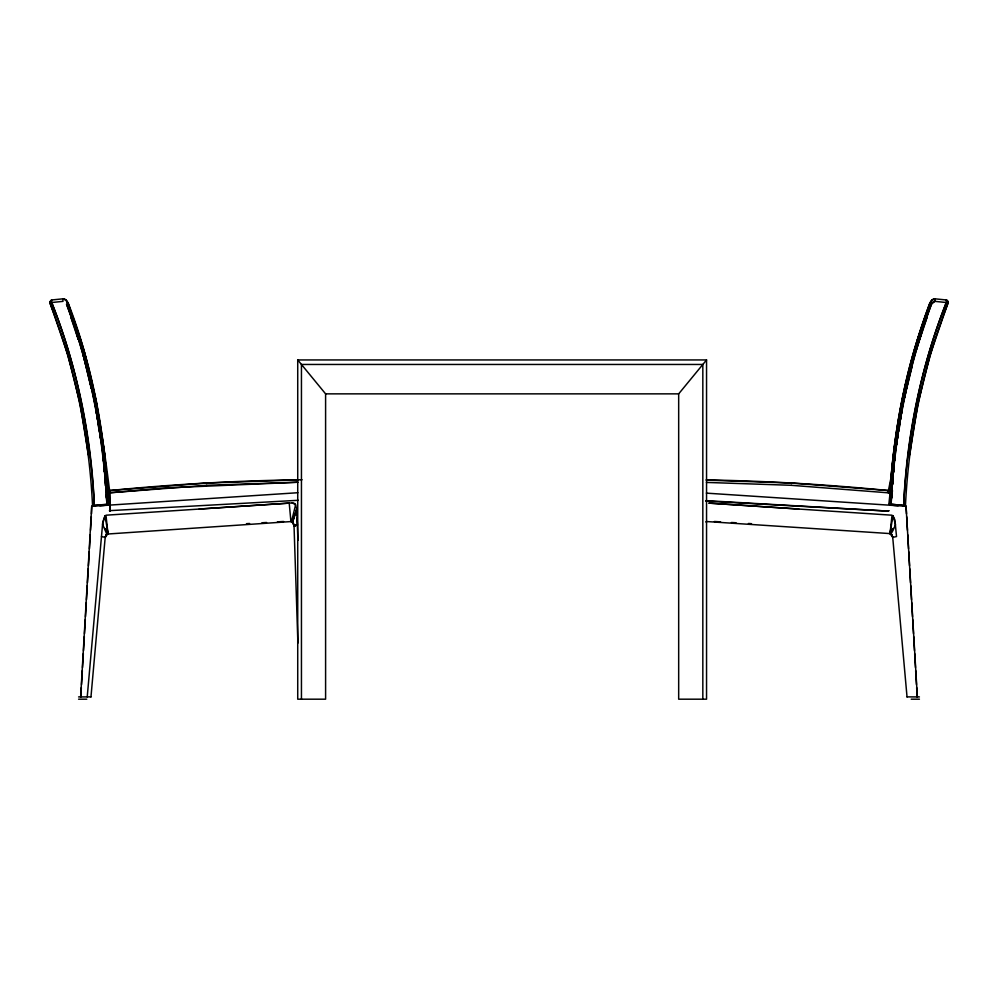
<?xml version="1.0" encoding="UTF-8"?>
<svg xmlns="http://www.w3.org/2000/svg" width="998" height="998" viewBox="0 0 998 998"><rect width="100%" height="100%" fill="white"/><g stroke="black" fill="none" stroke-linecap="round" stroke-linejoin="round"><path stroke-width="1.5" d="M705.86 501.083L887.946 511.088L705.873 500.634M80.638 696.878L91.716 506.285L297.841 492.725M90.544 530.262L91.329 516.777M91.504 513.783L91.716 506.285M80.813 696.878L81.349 687.61M81.537 684.528L82.347 670.631M82.522 667.537L83.333 653.653M83.52 650.559L84.331 636.662M84.506 633.58L85.317 619.683M85.504 616.589L86.315 602.692M86.489 599.611L87.3 585.714M87.487 582.632L88.298 568.735M88.473 565.641L89.296 551.744M89.471 548.663L90.282 534.766M904.949 506.136L905.448 505.649L903.664 505.487C906.521 436.064 920.817 367.202 946.304 302.531L946.478 299.999L947.975 301.533L947.863 303.729C922.626 368.137 908.816 436.613 905.448 505.649L889.33 504.052C892.387 435.465 905.66 367.252 929.899 302.968L932.107 299.812L934.951 298.814L946.478 299.999L948.1 302.519L930.223 354.564L917.91 403.841L909.54 455.2M890.091 491.827C894.42 426.42 906.671 360.503 931.932 299.949L935.188 298.839L935.014 301.359L946.304 302.531C920.593 367.114 907.232 436.188 903.664 505.487L891.127 504.215C894.146 435.964 907.357 368.087 931.483 304.116L932.955 302.007L934.852 301.346L931.483 304.116C907.743 368.25 894.42 435.939 891.127 504.215L891.089 504.714M891.501 498.127L891.775 493.573M892.349 484.454L892.723 478.366M887.946 511.088L889.23 510.689M889.655 504.564L889.33 504.052C892.736 435.452 905.984 367.401 929.899 302.968L932.107 299.812L934.951 298.814M891.613 498.127L891.987 493.573M892.736 484.454L893.222 478.379M893.721 472.291L894.096 467.738M894.707 460.14L894.957 457.096L894.557 460.14M87.225 696.878L102.769 522.004L105.052 515.716L108.021 533.593L106.736 534.08L102.569 524.237L105.052 515.716M90.968 696.878L105.189 537.373L106.337 534.441L105.189 537.373L101.472 536.537M893.335 472.291L893.796 467.738M907.032 696.878L892.723 537.373L890.016 533.606L892.05 515.205L708.78 503.117L798.787 509.042M895.468 524.699C894.632 526.919 889.592 538.908 890.316 531.298M896.391 444.971L896.815 441.952M897.239 438.92L897.876 434.392M898.312 431.361L898.736 428.342M892.811 537.373L891.663 534.441L892.811 537.373L896.528 536.537L894.882 519.796L892.948 515.716L889.979 533.593M896.541 445.008L897.027 442.002M897.501 438.983L898.237 434.467M898.711 431.46L900.171 422.428M900.658 419.422L901.132 416.403M901.618 413.397L902.105 410.39M899.21 425.323L899.759 422.329M900.296 419.335L900.845 416.341M901.381 413.334L901.93 410.34M890.94 478.079L888.42 490.567L888.307 492.825L890.079 492.925L888.42 490.567L791.389 483.044L706.434 480.15M904.213 398.402L908.816 377.718M904.288 398.339L905.76 392.301M906.496 389.295L912.01 366.665M297.154 517.912L297.404 524.998L293.936 525.697L293.225 523.064L291.503 521.617L295.658 504.651L292.227 502.917L199.213 509.042M909.153 376.234L911.848 366.091M916.127 350.173L922.713 328.928M297.915 643.049L294.023 525.697L292.551 522.204L296.78 508.868L294.897 503.541L292.227 502.917M916.176 350.148L927.179 317.065M292.551 522.204L296.78 508.868L297.928 540.367M923.15 327.519L926.793 317.277M891.351 531.522L893.21 528.441L890.066 533.593L707.083 521.567M88.46 455.2L80.09 403.841L67.777 354.564L49.9 302.519L51.522 299.999L63.049 298.814L65.893 299.812L68.101 302.968C91.891 363.023 101.659 426.932 109.58 490.567L107.921 492.925L108.058 500.335L107.921 492.925L109.58 490.567L206.611 483.044L297.741 479.938M105.277 537.373L107.984 533.606L105.95 515.205L289.22 503.117L290.917 521.567L293.499 523.401L293.936 525.809L297.392 525.023L293.948 526.121M294.023 525.697L297.404 524.998M706.547 359.941L706.547 699.186L678.677 699.186L678.677 393.861L706.547 359.941L297.728 359.941L297.728 699.186L325.598 699.186L325.598 393.861L297.728 359.941M106.736 534.08L291.004 521.567M705.786 521.942L706.497 521.617M94.373 505.998L94.336 505.487C91.442 436.076 77.233 367.189 51.696 302.531L51.522 299.999L50.025 301.533L50.137 303.729C75.374 368.137 89.184 436.613 92.552 505.649L108.532 504.065M107.06 478.079L108.595 504.389L92.552 505.649L93.051 506.136M108.246 504.576L107.31 487.224M106.649 531.522L104.79 528.441L108.021 533.593M206.723 485.302L107.921 492.925L167.003 487.872L297.678 482.259M99.825 505.712L104.353 505.412M246.494 523.676L249.587 523.488M261.95 522.765L266.591 522.49M277.407 521.854L283.594 521.492M298.29 500.297L109.381 510.664M206.661 485.302L297.728 482.209M890.029 533.593L891.264 534.08M325.598 393.861L678.677 393.861M917.362 696.878L906.059 506.285L906.496 513.783M78.58 696.928L91.055 696.878M906.945 696.878L919.42 696.928M78.58 699.186L86.789 699.186M911.211 699.186L919.42 699.186M706.434 482.421L791.339 485.302M714.406 521.492L720.593 521.854M731.409 522.49L736.05 522.765M748.413 523.488L751.506 523.676M889.942 492.925L888.42 490.567L888.307 492.825L791.277 485.302M893.647 505.412L898.175 505.712M706.359 493.137L906.284 506.285M889.368 504.052L891.127 504.215M63.049 298.814L65.893 299.812C91.392 360.278 103.518 426.333 107.921 491.764M291.503 521.617L292.214 521.942M946.478 299.999L947.9 301.309M102.719 525.023L103.318 525.996M106.873 504.215C103.281 436.026 90.656 368.087 66.517 304.116C90.481 368.162 103.954 435.926 106.873 504.215L106.911 504.714M71.17 317.227L74.775 327.419M70.87 317.314L78.143 339.295M75.299 328.866L78.468 339.195M892.948 515.716L895.431 524.237M83.37 355.438L91.517 388.172M89.683 374.175L83.882 350.385L68.101 302.968L66.068 299.949L62.812 298.839L62.986 301.359L51.696 302.531C77.432 367.114 90.706 436.188 94.336 505.487M90.406 377.144L96.207 400.922L104.603 453.566L107.073 484.155M83.333 355.438L91.167 388.197M96.132 410.527L96.656 413.496M97.18 416.478L97.704 419.447M98.228 422.416L98.752 425.398M96.045 410.689L96.519 413.733M96.993 416.79L97.467 419.846M97.954 422.903L99.376 432.059M99.862 435.116L100.336 438.159M100.336 435.764L100.748 438.721M107.684 531.298L107.934 533.593M103.567 461.163L103.268 458.057L103.443 461.113M104.328 468.923L104.628 472.017M104.066 468.811L104.303 471.892M104.79 478.042L105.414 485.739M106.137 494.971L106.387 498.052M906.671 516.777L907.456 530.262M907.718 534.766L908.529 548.663M908.704 551.744L909.527 565.641M909.702 568.735L910.513 582.632M910.7 585.714L911.511 599.611M911.685 602.692L912.496 616.589M912.683 619.683L913.494 633.58M913.669 636.662L914.48 650.559M914.667 653.653L915.478 667.537M915.653 670.631L916.463 684.528M916.651 687.61L917.187 696.878M302.057 479.751A2246.124 2245.687 90 0 0 109.58 490.567L110.054 510.951M110.054 511.088L109.58 490.567M296.78 508.868L297.08 515.642M702.829 699.186L702.829 364.457L301.446 364.457L301.446 699.186M706.16 479.901A2246.124 2245.687 -89.9 0 1 892.574 490.979"/></g></svg>
